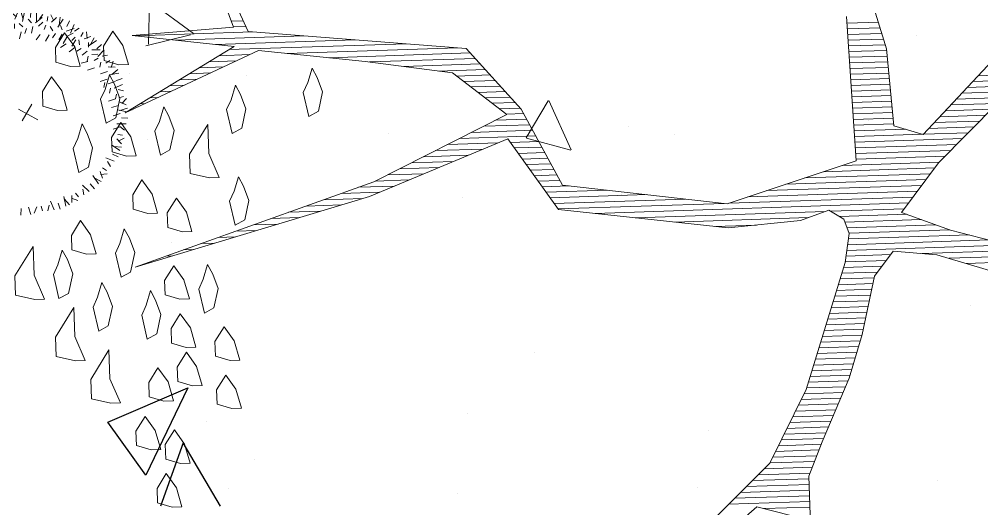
# Model space of a CAD drawing. Header units: millimetres. Extents: x 111 to 1506, y 14 to 566.
# Drawn here: x 232.98 to 234.159, y 157.722 to 158.322 of the extents above; entities that cross this region are included whole.
import ezdxf

# ---------------------------------------------------------------- set-up
doc = ezdxf.new("R2010")
doc.units = ezdxf.units.MM
doc.layers.add('ARB-CERCO', color=97, linetype='Continuous', lineweight=5)
doc.layers.add('ARBOLES', color=78, linetype='Continuous', lineweight=5)
doc.layers.add('FURN', color=253, linetype='Continuous')

# ---------------------------------------------------------------- blocks, each defined once
blk = doc.blocks.new('*X16')
at = {"color": 0}
for p, q in [((16.6121, 16.87), (16.6331, 16.87)), ((16.6154, 16.86), (16.6373, 16.86)), ((16.443, 16.85), (16.6488, 16.85)), ((16.513, 16.84), (16.7388, 16.84)), ((16.583, 16.83), (16.8288, 16.83)), ((16.6062, 16.82), (16.9188, 16.82)), ((17.6961, 16.83), (17.7511, 16.83)), ((17.6964, 16.82), (17.7538, 16.82)), ((16.5708, 16.8), (16.6189, 16.8)), ((16.5885, 16.81), (16.6422, 16.81)), ((16.7083, 16.81), (17.0088, 16.81)), ((16.7816, 16.8), (17.0309, 16.8)), ((17.6967, 16.81), (17.7564, 16.81)), ((17.6971, 16.8), (17.7591, 16.8)), ((16.5531, 16.79), (16.5956, 16.79)), ((16.8532, 16.79), (17.0394, 16.79)), ((17.6974, 16.79), (17.7618, 16.79)), ((16.5178, 16.77), (16.5489, 16.77)), ((16.5355, 16.78), (16.5722, 16.78)), ((16.9132, 16.78), (17.0478, 16.78)), ((16.9732, 16.77), (17.0563, 16.77)), ((17.6977, 16.78), (17.7639, 16.78)), ((17.6981, 16.77), (17.7645, 16.77)), ((16.4824, 16.75), (16.5022, 16.75)), ((16.5001, 16.76), (16.5256, 16.76)), ((17.0054, 16.76), (17.0647, 16.76)), ((17.0177, 16.75), (17.0732, 16.75)), ((17.6984, 16.76), (17.7651, 16.76)), ((17.6987, 16.75), (17.7657, 16.75)), ((16.4647, 16.74), (16.4789, 16.74)), ((17.0299, 16.74), (17.0817, 16.74)), ((17.6991, 16.74), (17.7664, 16.74)), ((16.4293, 16.72), (16.4322, 16.72)), ((16.447, 16.73), (16.4556, 16.73)), ((17.0421, 16.73), (17.0901, 16.73)), ((17.0543, 16.72), (17.0986, 16.72)), ((17.6994, 16.73), (17.767, 16.73)), ((17.6997, 16.72), (17.7676, 16.72)), ((17.9135, 16.72), (17.9979, 16.72)), ((17.9235, 16.73), (18.0084, 16.73)), ((17.0665, 16.71), (17.1071, 16.71)), ((17.0788, 16.7), (17.1155, 16.7)), ((17.7001, 16.71), (17.7682, 16.71)), ((17.7004, 16.7), (17.7689, 16.7)), ((17.8935, 16.7), (17.9768, 16.7)), ((17.9035, 16.71), (17.9873, 16.71)), ((17.091, 16.69), (17.1213, 16.69)), ((17.7007, 16.69), (17.7695, 16.69)), ((17.8835, 16.69), (17.9662, 16.69)), ((17.0504, 16.67), (17.1313, 16.67)), ((17.0719, 16.68), (17.1263, 16.68)), ((17.7011, 16.68), (17.7701, 16.68)), ((17.7014, 16.67), (17.7707, 16.67)), ((17.8635, 16.67), (17.9451, 16.67)), ((17.8735, 16.68), (17.9556, 16.68)), ((17.0073, 16.65), (17.1413, 16.65)), ((17.0288, 16.66), (17.1363, 16.66)), ((17.7017, 16.66), (17.7714, 16.66)), ((17.7021, 16.65), (17.772, 16.65)), ((17.8435, 16.65), (17.924, 16.65)), ((17.8535, 16.66), (17.9345, 16.66)), ((16.9858, 16.64), (17.0741, 16.64)), ((17.0964, 16.64), (17.1463, 16.64)), ((17.7024, 16.64), (17.7924, 16.64)), ((17.8335, 16.64), (17.9134, 16.64)), ((16.9427, 16.62), (17.0214, 16.62)), ((16.9642, 16.63), (17.0477, 16.63)), ((17.1031, 16.63), (17.1513, 16.63)), ((17.1097, 16.62), (17.1563, 16.62)), ((17.7027, 16.63), (17.8224, 16.63)), ((17.7031, 16.62), (17.8923, 16.62)), ((17.8235, 16.63), (17.9029, 16.63)), ((16.8996, 16.6), (16.9686, 16.6)), ((16.9211, 16.61), (16.995, 16.61)), ((17.1164, 16.61), (17.1613, 16.61)), ((17.1231, 16.6), (17.1663, 16.6)), ((17.7034, 16.61), (17.8818, 16.61)), ((17.7037, 16.6), (17.8712, 16.6)), ((16.8565, 16.58), (16.9159, 16.58)), ((16.8781, 16.59), (16.9423, 16.59)), ((17.1297, 16.59), (17.1713, 16.59)), ((17.1364, 16.58), (17.1763, 16.58)), ((17.6798, 16.58), (17.8501, 16.58)), ((17.7041, 16.59), (17.8606, 16.59)), ((16.8265, 16.57), (16.8895, 16.57)), ((17.1431, 16.57), (17.1813, 16.57)), ((17.646, 16.57), (17.8418, 16.57)), ((16.764, 16.55), (16.8332, 16.55)), ((16.7953, 16.56), (16.8632, 16.56)), ((17.1497, 16.56), (17.1971, 16.56)), ((17.1564, 16.55), (17.2651, 16.55)), ((17.5785, 16.55), (17.8258, 16.55)), ((17.6123, 16.56), (17.8338, 16.56)), ((16.7015, 16.53), (16.7578, 16.53)), ((16.7328, 16.54), (16.7955, 16.54)), ((17.163, 16.54), (17.3331, 16.54)), ((17.1697, 16.53), (17.401, 16.53)), ((17.511, 16.53), (17.8098, 16.53)), ((17.5448, 16.54), (17.8178, 16.54)), ((16.6703, 16.52), (16.7201, 16.52)), ((17.1764, 16.52), (17.469, 16.52)), ((17.4773, 16.52), (17.8018, 16.52)), ((16.6078, 16.5), (16.6447, 16.5)), ((16.639, 16.51), (16.6824, 16.51)), ((17.2412, 16.51), (17.7938, 16.51)), ((17.3112, 16.5), (17.6466, 16.5)), ((17.6564, 16.5), (17.7858, 16.5)), ((16.5453, 16.48), (16.5693, 16.48)), ((16.5765, 16.49), (16.607, 16.49)), ((17.3812, 16.49), (17.6166, 16.49)), ((17.4512, 16.48), (17.5245, 16.48)), ((17.6714, 16.49), (17.7899, 16.49)), ((17.6804, 16.48), (17.8149, 16.48)), ((16.514, 16.47), (16.5317, 16.47)), ((17.6837, 16.47), (17.8399, 16.47)), ((16.4515, 16.45), (16.4563, 16.45)), ((16.4828, 16.46), (16.494, 16.46)), ((17.6855, 16.45), (17.8986, 16.45)), ((17.687, 16.46), (17.8649, 16.46)), ((17.6822, 16.43), (17.9666, 16.43)), ((17.6839, 16.44), (17.9326, 16.44)), ((17.6805, 16.42), (17.7592, 16.42)), ((17.8145, 16.42), (18.0006, 16.42)), ((17.6757, 16.4), (17.7432, 16.4)), ((17.6789, 16.41), (17.7512, 16.41)), ((17.8617, 16.41), (18.0157, 16.41)), ((17.8916, 16.4), (18.0232, 16.4)), ((17.6687, 16.38), (17.7289, 16.38)), ((17.6722, 16.39), (17.7352, 16.39)), ((17.6618, 16.36), (17.7239, 16.36)), ((17.6653, 16.37), (17.7264, 16.37)), ((17.6584, 16.35), (17.7214, 16.35)), ((17.6514, 16.33), (17.7164, 16.33)), ((17.6549, 16.34), (17.7189, 16.34)), ((17.6445, 16.31), (17.7114, 16.31)), ((17.648, 16.32), (17.7139, 16.32)), ((17.6411, 16.3), (17.7089, 16.3)), ((17.6341, 16.28), (17.7038, 16.28)), ((17.6376, 16.29), (17.7064, 16.29)), ((17.6272, 16.26), (17.6971, 16.26)), ((17.6307, 16.27), (17.7005, 16.27)), ((17.6237, 16.25), (17.6938, 16.25)), ((17.6168, 16.23), (17.6871, 16.23)), ((17.6203, 16.24), (17.6905, 16.24)), ((17.6099, 16.21), (17.6805, 16.21)), ((17.6134, 16.22), (17.6838, 16.22)), ((17.603, 16.19), (17.6719, 16.19)), ((17.6064, 16.2), (17.6766, 16.2)), ((17.5981, 16.18), (17.6673, 16.18)), ((17.5874, 16.16), (17.6581, 16.16)), ((17.5928, 16.17), (17.6627, 16.17)), ((17.5768, 16.14), (17.6489, 16.14)), ((17.5821, 16.15), (17.6535, 16.15)), ((17.5714, 16.13), (17.6443, 16.13)), ((17.5608, 16.11), (17.635, 16.11)), ((17.5661, 16.12), (17.6396, 16.12)), ((17.5501, 16.09), (17.6259, 16.09)), ((17.5554, 16.1), (17.6304, 16.1)), ((17.5448, 16.08), (17.6216, 16.08)), ((17.5341, 16.06), (17.6131, 16.06)), ((17.5394, 16.07), (17.6174, 16.07)), ((17.5127, 16.04), (17.6045, 16.04)), ((17.5234, 16.05), (17.6088, 16.05)), ((17.502, 16.03), (17.6021, 16.03)), ((17.4806, 16.01), (17.6021, 16.01)), ((17.4913, 16.02), (17.6021, 16.02)), ((17.4591, 15.99), (17.6021, 15.99)), ((17.4698, 16), (17.6021, 16)), ((17.5206, 15.98), (17.6021, 15.98))]:
    blk.add_line(p, q, dxfattribs=at)
blk = doc.blocks.new('E1E')
at = {"layer": 'ARBOLES', "ltscale": 0.2}
for p, q in [((96.4334, 59.0761), (96.4334, 59.0761)), ((96.4248, 59.0542), (96.4248, 59.0542)), ((96.4042, 59.0005), (96.4042, 59.0005)), ((96.4916, 58.9742), (96.4916, 58.9742)), ((96.1089, 58.9342), (96.1089, 58.9342)), ((96.1395, 58.8197), (96.1395, 58.8197)), ((95.7844, 58.7923), (95.7844, 58.7923)), ((96.6386, 58.7496), (96.6386, 58.7496)), ((95.801, 58.7086), (95.801, 58.7086)), ((96.0816, 58.6988), (96.0816, 58.6988)), ((95.4599, 58.6504), (95.4599, 58.6504)), ((96.7277, 58.6218), (96.7277, 58.6218)), ((96.7897, 58.5418), (96.7897, 58.5418)), ((96.2657, 58.527), (96.2657, 58.527)), ((96.7825, 58.4946), (96.7278, 58.4546)), ((96.8025, 58.431), (96.78, 58.4907)), ((96.4032, 58.4799), (96.4032, 58.4799)), ((96.6289, 58.4788), (96.6289, 58.4788)), ((96.8019, 58.4317), (96.7246, 58.4514)), ((96.0502, 58.4349), (96.0502, 58.4349)), ((96.2114, 58.4099), (96.1441, 58.4015)), ((96.2025, 58.3466), (96.2117, 58.4097)), ((95.5121, 58.3932), (95.5121, 58.3932)), ((96.2019, 58.3461), (96.1439, 58.4008)), ((96.0788, 58.338), (96.0788, 58.338)), ((96.0113, 58.3231), (96.0113, 58.3231)), ((95.7543, 58.1961), (95.7543, 58.1961)), ((95.7346, 58.0534), (95.7346, 58.0534))]:
    blk.add_line(p, q, dxfattribs=at)
for points in [[(95.8415, 58.0658), (95.7481, 58.258), (95.9006, 58.3882), (96.1362, 58.4542), (96.2345, 58.3733), (96.3437, 58.3206), (96.6509, 58.4184), (96.8252, 58.2544), (96.6733, 58.4206), (96.807, 58.4879), (96.6617, 58.4466), (96.7737, 58.5977), (96.6263, 58.4386), (96.4745, 58.3944), (96.3488, 58.3618), (96.2512, 58.3884), (96.3956, 58.5541), (96.6745, 58.803), (96.3934, 58.5765), (96.2367, 58.421), (96.1282, 58.4896), (95.8861, 58.4207), (95.7914, 58.3708), (95.7582, 58.3404), (95.7329, 58.3447), (95.7177, 58.3613), (95.7068, 58.4033), (95.69, 58.5984), (95.6986, 58.7192), (95.7556, 58.8537)], [(95.7376, 58.8768), (95.6921, 58.7864), (95.6408, 58.7791)], [(95.6147, 58.7675), (95.6379, 58.7155), (95.6387, 58.6613), (95.6373, 58.5593), (95.6439, 58.4921), (95.6591, 58.4054), (95.6476, 58.3613), (95.5861, 58.3417), (95.4965, 58.333)], [(95.4561, 58.2838), (95.5811, 58.3005), (95.6577, 58.3035), (95.6347, 58.2152), (95.5632, 58.0431)], [(95.6102, 58.0251), (95.6715, 58.1849), (95.7164, 58.1893), (95.7692, 58.0881), (95.8387, 58.0021), (95.9139, 57.9032), (95.9263, 57.8229), (95.9075, 57.76), (95.8454, 57.6544), (95.75, 57.5886)]]:
    blk.add_lwpolyline(points, dxfattribs=at)
for points in [[(96.4906, 59.1108), (96.5131, 59.113), (96.5217, 59.0935), (96.5174, 59.0682), (96.4957, 59.0819), (96.4776, 59.105)], [(96.5037, 59.0465), (96.5261, 59.0486), (96.5348, 59.0291), (96.5305, 59.0038), (96.5088, 59.0176), (96.4907, 59.0407)], [(96.5514, 59.0443), (96.5738, 59.0465), (96.5825, 59.027), (96.5782, 59.0017), (96.5565, 59.0154), (96.5384, 59.0385)], [(96.6324, 59.0025), (96.6613, 59.0075), (96.6729, 58.9815), (96.6643, 58.9309), (96.6469, 58.9699), (96.6194, 58.9967)], [(96.5609, 58.9706), (96.5833, 58.9728), (96.592, 58.9533), (96.5876, 58.928), (96.5659, 58.9417), (96.5479, 58.9648)], [(96.704, 58.9642), (96.7329, 58.9693), (96.7445, 58.9433), (96.7359, 58.8926), (96.7185, 58.9317), (96.691, 58.9584)], [(96.464, 58.9431), (96.4864, 58.9452), (96.4951, 58.9257), (96.4908, 58.9004), (96.4691, 58.9141), (96.451, 58.9373)], [(96.5305, 58.9337), (96.5529, 58.9359), (96.5616, 58.9164), (96.5573, 58.8911), (96.5356, 58.9048), (96.5175, 58.9279)], [(96.7091, 58.8652), (96.7098, 58.8811), (96.6889, 58.9107), (96.6787, 58.8984), (96.6838, 58.8695), (96.699, 58.8529), (96.7113, 58.8428)], [(96.7937, 58.9028), (96.8226, 58.9079), (96.8342, 58.8819), (96.8255, 58.8313), (96.8082, 58.8703), (96.7807, 58.897)], [(96.5602, 58.8846), (96.5826, 58.8868), (96.5913, 58.8672), (96.587, 58.8419), (96.5653, 58.8557), (96.5472, 58.8788)], [(96.6383, 58.8492), (96.639, 58.8651), (96.618, 58.8947), (96.6079, 58.8824), (96.613, 58.8535), (96.6282, 58.8369), (96.6405, 58.8268)], [(96.7814, 58.8428), (96.7821, 58.8587), (96.7612, 58.8883), (96.7511, 58.876), (96.7561, 58.8471), (96.7713, 58.8305), (96.7836, 58.8204)], [(96.493, 58.878), (96.5154, 58.8802), (96.5241, 58.8607), (96.5198, 58.8354), (96.4981, 58.8491), (96.48, 58.8722)], [(96.5747, 58.7819), (96.5754, 58.7978), (96.5545, 58.8275), (96.5443, 58.8152), (96.5494, 58.7863), (96.5646, 58.7696), (96.5769, 58.7595)], [(96.5957, 58.8224), (96.6181, 58.8246), (96.6268, 58.8051), (96.6224, 58.7798), (96.6007, 58.7935), (96.5827, 58.8166)], [(96.7085, 58.7791), (96.7092, 58.795), (96.6882, 58.8247), (96.6781, 58.8124), (96.6832, 58.7835), (96.6984, 58.7668), (96.7107, 58.7567)], [(96.7482, 58.8124), (96.7706, 58.8146), (96.7793, 58.7951), (96.775, 58.7698), (96.7533, 58.7835), (96.7352, 58.8066)], [(96.6297, 58.7285), (96.6521, 58.7307), (96.6608, 58.7111), (96.6565, 58.6858), (96.6348, 58.6996), (96.6167, 58.7227)], [(96.6868, 58.7227), (96.7092, 58.7249), (96.7179, 58.7054), (96.7136, 58.6801), (96.6919, 58.6938), (96.6738, 58.7169)], [(96.8242, 58.6592), (96.8249, 58.6751), (96.8039, 58.7047), (96.7938, 58.6924), (96.7989, 58.6635), (96.8141, 58.6469), (96.8264, 58.6368)], [(96.5813, 58.6446), (96.582, 58.6605), (96.5611, 58.6901), (96.551, 58.6778), (96.556, 58.6489), (96.5712, 58.6323), (96.5835, 58.6222)], [(96.7476, 58.6563), (96.77, 58.6585), (96.7787, 58.6389), (96.7744, 58.6136), (96.7527, 58.6274), (96.7346, 58.6505)], [(96.6225, 58.6396), (96.6515, 58.6446), (96.663, 58.6186), (96.6544, 58.568), (96.637, 58.607), (96.6095, 58.6338)], [(96.7223, 58.5905), (96.7231, 58.6064), (96.7021, 58.636), (96.692, 58.6237), (96.697, 58.5948), (96.7122, 58.5782), (96.7245, 58.5681)], [(96.8676, 58.6318), (96.89, 58.634), (96.8987, 58.6144), (96.8944, 58.5891), (96.8727, 58.6029), (96.8546, 58.626)], [(96.8142, 58.5768), (96.8149, 58.5927), (96.7939, 58.6223), (96.7838, 58.61), (96.7889, 58.5811), (96.804, 58.5645), (96.8163, 58.5544)], [(96.6364, 58.521), (96.6371, 58.5369), (96.6161, 58.5665), (96.606, 58.5542), (96.6111, 58.5253), (96.6263, 58.5087), (96.6385, 58.4986)], [(96.8742, 58.5645), (96.8966, 58.5667), (96.9053, 58.5472), (96.9009, 58.5219), (96.8792, 58.5356), (96.8612, 58.5588)], [(96.8091, 58.5356), (96.8315, 58.5378), (96.8402, 58.5183), (96.8359, 58.493), (96.8142, 58.5067), (96.7961, 58.5298)], [(96.541, 58.4552), (96.5417, 58.4711), (96.5207, 58.5007), (96.5106, 58.4884), (96.5157, 58.4595), (96.5309, 58.4429), (96.5432, 58.4328)]]:
    blk.add_lwpolyline(points, close=True, dxfattribs=at)
at = {"layer": 'ARBOLES', "ltscale": 0.2, "xscale": 0.8372139817761642, "yscale": 0.8372139817761642, "zscale": 0.8372139817761642, "rotation": 204.0028523145856}
blk.add_blockref('*X16', (103.6395, 76.9735), dxfattribs=at)
blk = doc.blocks.new('PLANT')
for p, q in [((0.6285, 0.9023), (0.5736, 0.8306)), ((0.5736, 0.8306), (0.6561, 0.8341)), ((0.5847, 0.7357), (0.5092, 0.8105)), ((0.5092, 0.8105), (0.6278, 0.8031)), ((0.6278, 0.8031), (0.5847, 0.7357))]:
    blk.add_line(p, q)
blk = doc.blocks.new('A$C05551F4C')
at = {"color": 0, "linetype": 'ByBlock'}
for p, q in [((-0.0255, 0.3123), (-0.0274, 0.3331)), ((0.0387, 0.3301), (0.051, 0.3121)), ((-0.0896, 0.3199), (-0.0714, 0.308)), ((-0.0692, 0.3215), (-0.0758, 0.2998)), ((-0.0594, 0.3274), (-0.0488, 0.3042)), ((-0.0497, 0.2957), (-0.0475, 0.328)), ((-0.0039, 0.3001), (-0.0083, 0.3296)), ((0.0037, 0.3114), (0.0124, 0.3277)), ((0.0297, 0.3073), (0.03, 0.3227)), ((0.0582, 0.3237), (0.0438, 0.3062)), ((0.0663, 0.2925), (0.0807, 0.3215)), ((0.0694, 0.3255), (0.0704, 0.2999)), ((0.095, 0.2986), (0.1012, 0.3184)), ((-0.1175, 0.2759), (-0.1328, 0.3015)), ((-0.1148, 0.2892), (-0.113, 0.3077)), ((-0.0892, 0.2954), (-0.0948, 0.3098)), ((0.1103, 0.279), (0.1176, 0.3079)), ((-0.1581, 0.2543), (-0.1685, 0.285)), ((-0.1422, 0.2789), (-0.1518, 0.2974)), ((0.1216, 0.2865), (0.136, 0.2983)), ((0.1441, 0.2728), (0.1503, 0.2869)), ((0.1611, 0.2904), (0.1656, 0.269)), ((-0.186, 0.2707), (-0.1838, 0.2481)), ((-0.1793, 0.2799), (-0.1605, 0.2625)), ((0.1185, 0.2688), (0.1332, 0.2783)), ((0.1767, 0.277), (0.1567, 0.2664)), ((0.1878, 0.2744), (0.1789, 0.2504)), ((-0.2042, 0.2614), (-0.1828, 0.2573)), ((0.1363, 0.2555), (0.1509, 0.265)), ((0.1722, 0.2451), (0.1966, 0.2664)), ((0.2011, 0.2397), (0.2144, 0.2557)), ((-0.2158, 0.2234), (-0.2211, 0.2412)), ((-0.1945, 0.239), (-0.2052, 0.2501)), ((0.1278, 0.2451), (0.1434, 0.2504)), ((0.1562, 0.2235), (0.1709, 0.233)), ((0.2015, 0.2158), (0.2012, 0.2313)), ((0.2077, 0.2158), (0.2255, 0.2397)), ((-0.2371, 0.2034), (-0.2531, 0.2168)), ((0.1629, 0.2022), (0.1776, 0.2117)), ((0.2211, 0.2184), (0.2388, 0.2238)), ((0.1802, 0.1896), (0.1971, 0.2029)), ((0.2119, 0.2072), (0.2393, 0.2068)), ((0.2366, 0.1971), (0.2477, 0.2078)), ((0.259, 0.2068), (0.255, 0.1854)), ((0.2122, 0.1917), (0.2316, 0.1933)), ((0.2683, 0.1886), (0.2458, 0.1864)), ((0.2775, 0.1819), (0.2601, 0.1631)), ((-0.2877, 0.1635), (-0.2664, 0.1679)), ((0.1773, 0.1632), (0.1989, 0.1686)), ((0.2194, 0.1722), (0.2329, 0.1797)), ((0.238, 0.1512), (0.2412, 0.1673)), ((0.252, 0.1607), (0.2827, 0.1711)), ((-0.2702, 0.1465), (-0.2843, 0.1527)), ((0.2766, 0.1448), (0.295, 0.1544)), ((-0.2839, 0.124), (-0.2956, 0.1383)), ((0.1982, 0.1408), (0.2209, 0.1482)), ((0.2222, 0.1343), (0.2393, 0.1382)), ((0.2632, 0.1339), (0.2682, 0.1486)), ((0.2736, 0.1201), (0.2991, 0.1354)), ((0.2342, 0.1166), (0.2547, 0.1233)), ((0.27, 0.1223), (0.2956, 0.1124)), ((0.265, 0.1076), (0.2837, 0.1025)), ((0.2869, 0.1174), (0.3053, 0.1156)), ((0.2224, 0.0927), (0.2445, 0.0904)), ((0.2931, 0.0918), (0.3074, 0.0974)), ((0.3175, 0.0922), (0.3056, 0.074)), ((0.265, 0.0868), (0.2804, 0.0892)), ((0.3191, 0.0718), (0.2974, 0.0784)), ((-0.3229, 0.0718), (-0.2973, 0.0728)), ((0.2344, 0.0646), (0.2583, 0.0637)), ((0.2753, 0.0607), (0.2838, 0.0747)), ((0.3251, 0.0621), (0.3018, 0.0514)), ((0.2548, 0.0502), (0.2721, 0.048)), ((0.2931, 0.0358), (0.3029, 0.0479)), ((0.2934, 0.0523), (0.3257, 0.0501)), ((0.31, 0.0282), (0.3307, 0.03)), ((-0.0009, 0.0293), (0.0013, -0.0426)), ((0.26, 0.0294), (0.2815, 0.0287)), ((0.2955, 0.0225), (0.3163, 0.0046)), ((-0.3088, 0.006), (-0.3251, 0.0148)), ((-0.0275, 0), (0.0346, 0)), ((0.2407, 0.0111), (0.2607, 0.0014)), ((0.2566, 0.0113), (0.2805, 0.0104)), ((0.2858, 0.0105), (0.3017, -0.0008)), ((0.2977, 0.0065), (0.3273, 0.0109)), ((0.2787, -0.0091), (0.294, -0.0121)), ((0.309, -0.001), (0.3254, -0.0098)), ((0.2423, -0.0195), (0.2645, -0.0285)), ((0.2633, -0.018), (0.2871, -0.0189)), ((0.2795, -0.0372), (0.2923, -0.0269)), ((0.305, -0.0271), (0.3203, -0.0274)), ((0.2566, -0.04), (0.2721, -0.0479)), ((0.3213, -0.0555), (0.3038, -0.0412)), ((0.3277, -0.0361), (0.3097, -0.0484)), ((0.2876, -0.0666), (0.301, -0.0586)), ((-0.3173, -0.0872), (-0.3053, -0.069)), ((0.2299, -0.0719), (0.2455, -0.0879)), ((0.2544, -0.0613), (0.2743, -0.0693)), ((0.2901, -0.0637), (0.3191, -0.0781)), ((0.3231, -0.0668), (0.2976, -0.0678)), ((-0.2928, -0.0868), (-0.3072, -0.0924)), ((0.2455, -0.0852), (0.261, -0.0799)), ((0.2721, -0.0879), (0.2832, -0.1039)), ((0.2854, -0.0799), (0.2987, -0.1039)), ((0.2211, -0.1012), (0.2388, -0.1172)), ((0.2588, -0.1039), (0.2721, -0.1119)), ((0.2962, -0.0924), (0.3161, -0.0986)), ((-0.2866, -0.1125), (-0.3051, -0.1106)), ((0.2766, -0.1077), (0.3056, -0.1149)), ((0.2842, -0.119), (0.2959, -0.1334)), ((0.2499, -0.1305), (0.2655, -0.1252)), ((-0.2763, -0.1398), (-0.2947, -0.1495)), ((0.2322, -0.1438), (0.2499, -0.1598)), ((0.2704, -0.1415), (0.2845, -0.1477)), ((-0.2773, -0.1769), (-0.2599, -0.1581)), ((0.21, -0.1545), (0.2277, -0.1705)), ((0.2747, -0.1741), (0.264, -0.1541)), ((0.288, -0.1585), (0.2667, -0.163)), ((0.1989, -0.1758), (0.2144, -0.1705)), ((0.2427, -0.1696), (0.264, -0.194)), ((0.272, -0.1851), (0.248, -0.1763)), ((-0.268, -0.1836), (-0.2455, -0.1814)), ((-0.2363, -0.1921), (-0.2474, -0.2028)), ((0.1922, -0.1998), (0.2077, -0.1945)), ((0.2166, -0.1811), (0.2344, -0.1971)), ((0.2134, -0.2051), (0.2374, -0.2229)), ((0.2374, -0.1985), (0.2534, -0.2118)), ((-0.2208, -0.2135), (-0.2386, -0.2188)), ((-0.2075, -0.2108), (-0.2252, -0.2348)), ((0.1678, -0.2104), (0.1855, -0.2264)), ((0.1855, -0.2264), (0.2011, -0.2211)), ((0.2161, -0.2184), (0.2214, -0.2362)), ((-0.2008, -0.2348), (-0.2141, -0.2507)), ((0.1545, -0.2291), (0.1722, -0.2451)), ((0.1948, -0.234), (0.2054, -0.2451)), ((-0.172, -0.2401), (-0.1964, -0.2614)), ((-0.1875, -0.2694), (-0.1786, -0.2454)), ((0.1345, -0.2477), (0.1523, -0.2637)), ((0.1584, -0.2493), (0.1687, -0.2801)), ((0.2045, -0.2564), (0.1831, -0.2524)), ((0.1862, -0.2657), (0.184, -0.2431)), ((-0.1764, -0.2721), (-0.1564, -0.2614)), ((-0.1609, -0.2854), (-0.1653, -0.2641)), ((-0.1439, -0.2678), (-0.15, -0.2819)), ((0.0968, -0.269), (0.1145, -0.285)), ((0.1795, -0.2749), (0.1608, -0.2575)), ((-0.1214, -0.2816), (-0.1357, -0.2933)), ((-0.1101, -0.274), (-0.1173, -0.303)), ((0.1151, -0.2843), (0.1132, -0.3027)), ((0.1177, -0.2709), (0.1331, -0.2965)), ((0.1424, -0.274), (0.1521, -0.2924)), ((-0.0947, -0.2936), (-0.1009, -0.3135)), ((-0.066, -0.2875), (-0.0804, -0.3165)), ((-0.0692, -0.3205), (-0.0702, -0.295)), ((0.0041, -0.2951), (0.0085, -0.3246)), ((0.05, -0.2907), (0.0478, -0.3231)), ((0.0597, -0.3224), (0.049, -0.2992)), ((0.0694, -0.3165), (0.076, -0.2948)), ((0.0894, -0.2905), (0.095, -0.3048)), ((-0.0579, -0.3187), (-0.0435, -0.3012)), ((-0.0385, -0.3251), (-0.0507, -0.3071)), ((-0.0295, -0.3023), (-0.0298, -0.3177)), ((-0.0034, -0.3064), (-0.0122, -0.3228)), ((0.0258, -0.3074), (0.0277, -0.3281)), ((0.0898, -0.3149), (0.0716, -0.303))]:
    blk.add_line(p, q, dxfattribs=at)

msp = doc.modelspace()

# ---------------------------------------------------------------- block references
at = {"layer": 'ARB-CERCO'}
for p, xscale, yscale, zscale, rotation in [((232.64558, 158.56893), 0.786722348914222, 0.786722348914222, 0.786722348914222, 59.94184765909385), ((232.98849, 158.2068), 0.3774895201833683, 0.3774895201833683, 0.3774895201833683, 59.94184765910946)]:
    msp.add_blockref('A$C05551F4C', p, dxfattribs=dict(at, xscale=xscale, yscale=yscale, zscale=zscale, rotation=rotation))
at = {"layer": 'ARBOLES', "color": 0, "xscale": 0.8310831642732954, "yscale": 0.8310831642732954, "zscale": 0.8310831642732954, "rotation": 157.9147716791316}
msp.add_blockref('E1E', (325.94556, 173.09448), dxfattribs=at)
at = {"layer": 'FURN', "rotation": 247.9147716791316}
msp.add_blockref('PLANT', (232.62653, 158.64679), dxfattribs=at)

doc.saveas('drawing.dxf')
